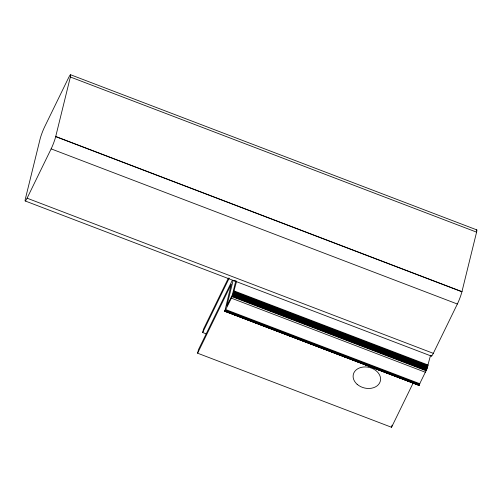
<?xml version="1.0" encoding="UTF-8"?>
<svg xmlns="http://www.w3.org/2000/svg" width="502" height="502" viewBox="0 0 502 502"><rect width="100%" height="100%" fill="white"/><g stroke="black" fill="none" stroke-linecap="round" stroke-linejoin="round"><path stroke-width="0.75" d="M430.559 355.309L426.681 369.497L418.9 385.36L224.789 311.284L231.309 284.107L197.6 353.201L391.547 427.277L413.341 382.606M418.9 385.36L418.718 385.009M70.362 77.001A9.274 0.979 -69.1 0 0 68.692 77.521L44.64 126.837A9.274 0.979 -69.1 0 0 40.078 139.092L25.414 198.71A9.274 0.979 -69.1 0 0 27.089 198.19L51.141 148.874A9.274 0.979 -69.1 0 0 55.697 136.619L70.362 77.001L476.586 232.15L461.922 291.769A9.274 0.979 -69.1 0 1 457.36 304.024L433.308 353.339A9.274 0.979 -69.1 0 1 431.325 355.617M197.6 353.201L198.466 349.674L232.137 280.637M206.347 333.918L202.682 332.519L203.542 329.042L228.416 278.033M235.871 280.53L232.376 294.749L226.791 306.195L233.154 280.323L235.35 281.164M224.827 311.322L232.733 295.421L236.611 281.239M391.547 427.277L392.068 425.163M202.682 332.519L229.245 278.077M70.594 74.748L476.818 229.897M55.728 136.5L461.953 291.643M55.697 136.619L461.922 291.769M51.141 148.874L457.36 304.024M27.089 198.19L433.308 353.339M25.182 200.963L431.406 356.106M234.221 290.965L428.168 365.042M234.039 291.624L427.993 365.701M233.932 291.995L427.886 366.065M233.813 292.384L427.767 366.454M233.681 292.785L427.635 366.862M233.543 293.206L427.491 367.282M233.392 293.639L427.346 367.715M233.235 294.084L427.189 368.154M233.072 294.53L427.026 368.606M232.903 294.975L426.857 369.052M232.733 295.421L426.681 369.497M232.558 295.866L426.505 369.936M232.376 296.299L426.33 370.369M232.2 296.72L426.154 370.79M231.516 298.219L425.47 372.296M225.938 309.665L419.885 383.741M225.63 310.274L419.578 384.344M225.486 310.525L419.44 384.601M225.354 310.751L419.308 384.827M225.235 310.939L419.189 385.015M224.764 310.933L419.076 385.166M224.758 311.089L418.706 385.166M224.764 311.202L418.982 385.285M476.279 230.261A9.274 0.979 -69.1 0 1 476.586 232.15M357.142 384.3A13.918 10.561 13.8 0 0 380.127 381.79A13.918 10.561 13.8 0 0 363.253 367.025A13.918 10.561 13.8 0 0 357.142 384.3"/></g></svg>
